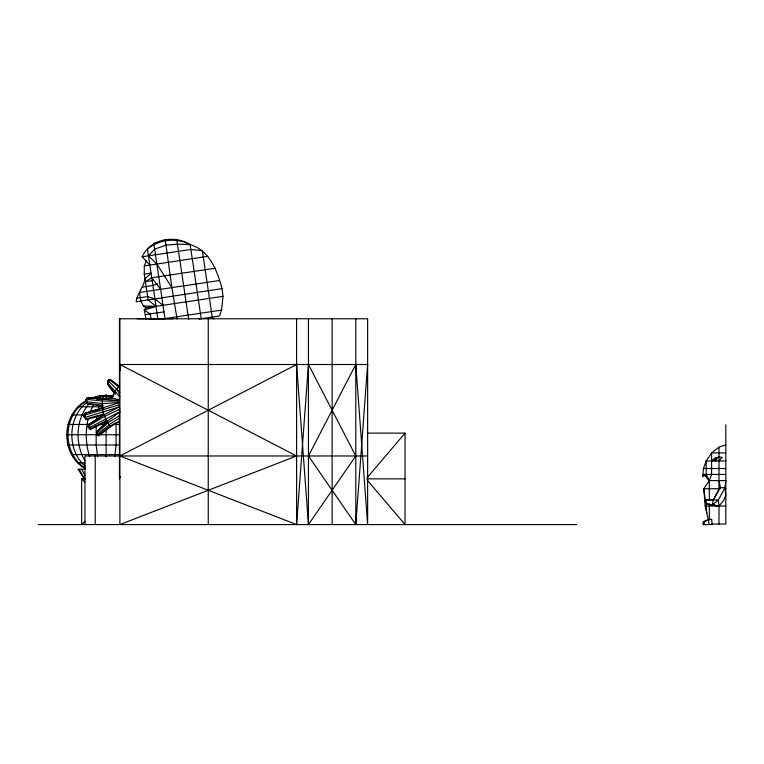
<?xml version="1.0" encoding="UTF-8"?>
<svg xmlns="http://www.w3.org/2000/svg" width="764" height="764" viewBox="0 0 764 764"><rect width="100%" height="100%" fill="white"/><g stroke="black" fill="none" stroke-linecap="round" stroke-linejoin="round"><path stroke-width="1.15" d="M119.509 399.954L111.63 397.882L103.235 399.037L87.258 397.672L86.819 401.74L87.717 404.051L102.433 405.789M146.01 319.113L144.262 310.069L156.018 306.345L148.13 299.946L144.272 274.133L144.31 265.948L146.392 260.877M706.184 463.156L706.213 461.007L711.599 452.832L718.972 447.169L725.8 444.724M718.991 524.037L718.991 506.054L723.642 500.563L725.8 495.33L724.979 487.709L725.8 480.585L709.326 480.585L706.156 476.87L706.213 474.454L709.326 480.585L709.326 500.277M97.582 456.671L96.168 445.001L96.168 425.605M119.9 396.888L107.504 382.745L108.211 380.806L109.347 379.479L118.697 386.976L116.51 388.914L114.972 391.789L114.896 393.794L107.638 384.177L108.221 380.758L109.347 379.479L110.245 379.555L119.251 386.317M103.99 414.623L86.112 419.713L84.747 415.053L84.861 413.334L119.232 402.695M103.235 399.037L102.643 399.114C101.106 409.198 104.286 418.682 110.474 426.627L119.385 421.632M296.604 524.581L308.446 364.504L355.795 455.974L308.446 524.581L296.604 364.504L119.891 455.974L296.604 524.581L296.604 318.769M120.206 476.65L119.442 478.827L119.442 318.769L367.627 318.769L367.627 524.581L355.795 364.504L308.446 455.974L355.795 524.581L367.627 364.504L119.891 364.504L120.32 370.387M144.272 274.133L151.052 273.12L144.959 278.755C143.957 287.159 137.014 293.51 136.183 301.732L222.037 288.639L222.992 296.337L221.541 310.108L219.497 315.981L198.974 319.046M103.216 405.407L87.258 403.363L87.459 401.444M96.675 420.219L97.143 415.979M718.972 447.169L718.991 480.585L720.5 487.709L713.079 499.847L712.497 504.813L718.991 506.054L718.294 500.057L724.979 487.709L725.8 488.721M85.052 468.542C59.984 454.169 61.005 413.935 86.494 400.508M119.47 405.464L119.05 407.021L103.579 415.024L88.653 424.478L88.099 426.799L89.493 427.697L105.89 418.987L107.332 421.365L96.885 431.908L96.522 434.42L98.833 435.833L110.474 426.627L108.459 427.544M96.99 435.108L97.353 432.596L96.751 431.87L96.522 434.42L98.833 435.833M725.8 461.007L706.213 461.007L703.434 468.513L702.708 476.87L703.873 474.454M114.676 456.671L116.09 445.001L116.052 424.459M98.203 410.249L98.909 406.754M88.089 419.159C85.301 431.469 85.74 444.658 89.608 456.671M103.608 414.947L88.92 424.459L88.099 426.799L90.104 428.986L106.845 420.506L107.256 421.098L90.458 429.502L88.567 427.487L89.035 425.815M708.304 519.625L705.172 506.054L703.854 488.721L709.326 480.585L711.599 474.454L711.599 452.832L725.8 452.957M90.181 411.863L93.361 404.968M713.079 499.847L718.294 500.057L712.497 504.813L706.213 504.03L718.991 506.054L706.213 504.03L706.213 499.876L713.643 499.837L718.991 488.721L718.991 480.585M114.972 391.789L111.63 397.882L102.643 399.114L87.258 397.672L85.816 400.135L87.258 403.363M107.504 382.745L109.347 379.479M101.669 399.534L103.532 396.621L106.129 395.38L112.814 396.21M149.859 265.118L142.171 256.752C150.47 238.836 174.125 234.538 190.15 244.604C209.775 250.286 217.186 270.857 222.037 288.639M119.967 409.103L104.401 416.514L88.882 425.806L88.099 426.799L88.567 427.487M113.588 395.427L111.63 397.882L111.983 398.397M87.191 398.445L85.816 400.135L86.819 401.74L102.643 403.65L119.155 402.437M119.69 404.681L84.747 415.053L83.715 416.284L84.183 416.972M366.93 477.949L405.044 433.112L367.312 433.112M718.972 461.007L722.095 457.321L718.972 456.92L714.999 458.238L711.599 461.007L718.972 456.92M222.992 296.337L146.182 307.816L144.262 310.069L150.212 313.928L151.052 319.505M89.321 403.631C75.579 418.815 74.757 443.492 84.976 460.807M119.967 411.863L107.237 421.327L96.751 431.87L98.365 435.146L110.064 426.035L119.165 421.308M84.909 521.315L81.643 524.581L81.643 478.847L85.157 478.847M119.556 415.616L107.982 422.645L97.133 432.806L96.522 434.42L97.802 434.162L109.176 424.631L119.776 417.918M87.335 402.074C67.595 416.791 66.583 450.006 85.119 466.059M97.916 399.209L101.115 396.621L106.129 395.38L112.585 396.21M86.275 401.205C62.677 415.053 61.788 453.09 84.89 467.835M119.461 401.11L102.395 401.014L86.819 399.381L85.816 400.135L87.717 404.051L91.117 403.764M96.149 420.572L99.1 418.691M215.286 268.24L151.75 277.743L145.389 281.658L152.179 280.655M96.13 398.283L99.043 396.621L106.129 395.38L112.642 396.306M105.89 418.987L119.881 411.71M93.284 398.56L97.448 396.621L106.129 395.38L112.203 396.44M707.999 519.797L703.31 521.774L703.023 524.581L712.182 524.581L711.628 519.339L707.999 519.797L711.628 519.339M92.32 398.35C98.518 395.79 106.96 393.498 112.738 397.92M91.833 398.35L96.111 396.621L106.129 395.38L108.727 396.621L109.968 398.56M157.747 283.711L152.905 285.507L142.276 287.102M103.656 408.282L103.302 407.766L84.861 413.334L83.715 416.284L85.071 417.411L119.05 407.021M93.619 411.471L99.196 409.705M85.644 419.025L103.637 414.098L103.006 412.35M158.406 242.303L153.774 243.458L164.995 318.559M105.002 421.585L107.256 421.098M207.798 256.322L144.31 265.948M142.171 256.752L190.876 249.475L202.326 250.688L212.249 317.06L213.633 318.941M219.459 280.512L139.573 292.459L140.853 301.035L143.345 305.934L146.182 307.816M145.58 314.615L164.002 311.865M162.665 318.913L221.541 310.108M102.768 407.842L103.302 407.766M136.517 298.237L147.624 296.575L154.911 298.934L163.018 305.304M90.458 429.502L88.92 424.459M137.042 318.769L172.874 318.769M161.452 318.722L148.464 318.722M713.643 499.837L706.213 499.876M152.256 318.75C148.522 318.674 161.529 318.703 157.737 318.731M96.111 396.621L111.143 396.621M78.215 406.754L103.035 406.754M71.845 414.919L84.25 414.919M101.688 414.919L103.914 414.919M67.795 424.459L89.273 424.459M98.413 424.459L103.923 424.459M112.747 424.459L119.518 424.459M66.363 434.726L95.834 434.726M99.272 434.726L119.614 434.726M67.643 445.001L119.576 445.001M71.529 454.609L119.852 454.609M367.627 455.974L84.947 455.974L84.947 524.581M77.785 462.879L84.957 462.879M703.434 468.513L725.8 468.513M84.804 469.249L78.071 469.249L84.651 479.611M725.8 474.454L702.708 474.454L706.156 476.87M367.35 478.847L405.044 478.847M724.979 487.709L720.5 487.709L718.991 488.721L703.854 488.721L706.776 512.997M705.172 506.054L725.8 506.054M711.475 524.037L725.8 524.037L725.8 424.794M38.2 524.581L576.715 524.581M703.692 524.581L703.768 521.774L708.448 519.797L709.021 524.581M143.345 305.934L156.018 306.345M201.228 318.712L190.15 244.604L177.439 244.165L166.036 245.129L154.634 249.188L148.474 255.806L156.859 264.077L171.89 287.627L177.076 318.98M96.55 398.961L98.9 399.161M119.26 400.689L87.879 397.595M190.15 244.604C176.474 237.451 159.313 239.199 147.462 249.083L157.833 318.493M119.891 364.504L296.604 455.974L119.891 524.581L119.891 318.769M118.687 386.135L110.245 379.555L108.221 380.758L107.638 384.177L115.202 394.243M119.805 392.285L108.221 380.758L108.946 381.866M81.643 478.847L84.909 482.113M366.93 479.744L405.044 524.581L405.044 433.112M709.326 480.585L706.213 476.87L706.213 461.007M151.75 277.743L160.631 289.308M86.112 419.713L83.715 416.284L85.348 413.267L85.816 413.954M88.882 425.806L88.653 424.478M116.51 388.914L119.394 393.613M78.978 469.249L85.196 479.4M81.633 469.249L84.966 475.342M96.885 431.908L98.365 435.146M176.732 239.447L188.698 319.467M165.186 239.418L171.89 287.627M709.326 503.743L709.326 519.549M355.795 318.769L355.795 524.581M332.12 318.769L332.12 524.581M308.446 318.769L308.446 524.581M208.247 318.769L208.247 524.581M106.129 395.38L106.129 399.534M106.129 420.888L106.129 423.275M106.129 429.024L106.129 456.967M95.213 455.974L95.213 524.581M703.768 521.774L703.539 524.581L703.768 521.774M715.009 459.259C715.41 461.026 716.403 457.922 715.009 459.259M716.002 460.596A1.404 1.213 -62.1 0 0 716.25 458.228A1.404 1.213 -62.1 0 0 714.244 459.431A1.404 1.213 -62.1 0 0 716.002 460.596"/></g></svg>
